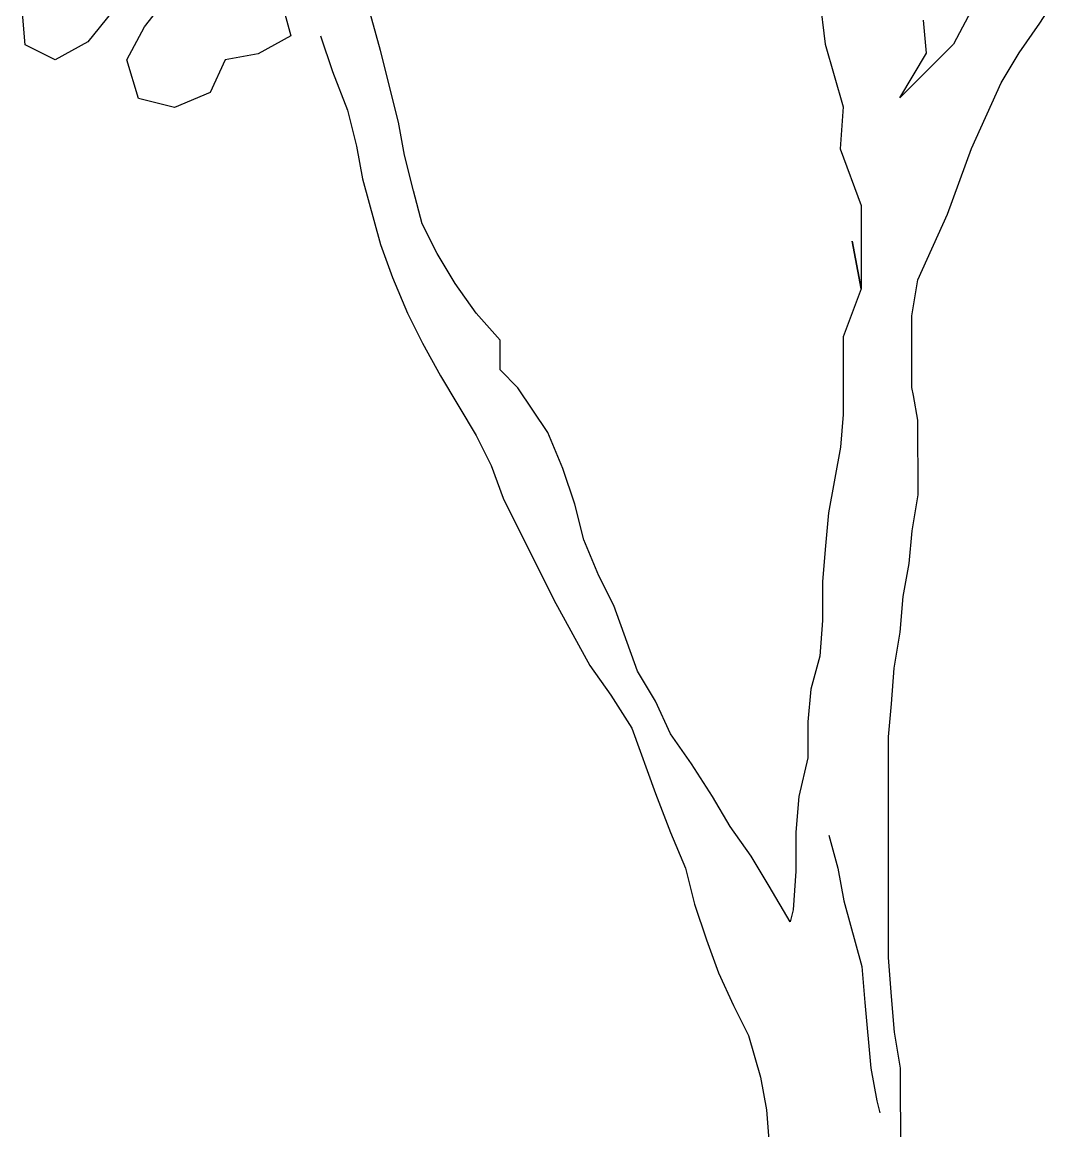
# Model space of a CAD drawing. Header units: millimetres. Extents: x 61831 to 121408, y 302 to 24841.
# Drawn here: x 98163 to 98761, y 5220 to 5858 of the extents above; entities that cross this region are included whole.
import ezdxf

# ---------------------------------------------------------------- set-up
doc = ezdxf.new("R2010")
doc.units = ezdxf.units.MM

# ---------------------------------------------------------------- blocks, each defined once
blk = doc.blocks.new('A$C299802A9')
at = {"color": 68, "true_color": 0x415700}
for p, q in [((1226.2, 2583.81), (1215.85, 2621.61)), ((1090.4, 2597.44), (1102.41, 2612.92)), ((1169.45, 2611.26), (1174.62, 2592.36)), ((1021.65, 2587.06), (1019.91, 2607.68)), ((1071.48, 2606.01), (1057.75, 2588.81)), ((1080.1, 2578.52), (1090.4, 2597.44)), ((1174.62, 2592.36), (1155.73, 2582.03)), ((1191.81, 2592.37), (1198.71, 2571.75)), ((1038.85, 2578.48), (1021.65, 2587.06)), ((1057.75, 2588.81), (1038.85, 2578.48)), ((1155.73, 2582.03), (1136.82, 2578.57)), ((1236.55, 2542.57), (1226.2, 2583.81)), ((1087, 2556.18), (1080.1, 2578.52)), ((1136.82, 2578.57), (1128.25, 2559.66)), ((1198.71, 2571.75), (1207.32, 2549.41)), ((1107.63, 2551.04), (1087, 2556.18)), ((1128.25, 2559.66), (1107.63, 2551.04)), ((1207.32, 2549.41), (1212.5, 2528.79)), ((1240, 2523.66), (1236.55, 2542.57)), ((1212.5, 2528.79), (1215.95, 2509.89)), ((1245.18, 2503.04), (1240, 2523.66)), ((1215.95, 2509.89), (1226.3, 2472.08)), ((1250.35, 2484.14), (1245.18, 2503.04)), ((1258.96, 2466.96), (1250.35, 2484.14)), ((1226.3, 2472.08), (1233.19, 2453.18)), ((1503.06, 2446.55), (1497.88, 2474.05)), ((1497.88, 2474.05), (1503.06, 2446.55)), ((1503.04, 2473.73), (1503.06, 2446.55)), ((1269.29, 2449.78), (1258.96, 2466.96)), ((1233.19, 2453.18), (1241.81, 2432.56)), ((1281.34, 2432.6), (1269.29, 2449.78)), ((1503.06, 2446.55), (1492.77, 2419.04)), ((1241.81, 2432.56), (1250.42, 2415.38)), ((1295.11, 2417.14), (1281.34, 2432.6)), ((1250.42, 2415.38), (1260.75, 2396.49)), ((1295.12, 2399.95), (1295.11, 2417.14)), ((1492.77, 2419.04), (1492.81, 2374.35)), ((1260.75, 2396.49), (1281.4, 2362.13)), ((1305.44, 2389.65), (1295.12, 2399.95)), ((1322.66, 2363.88), (1305.44, 2389.65)), ((1535.79, 2370.95), (1533.2, 2385.12)), ((1492.81, 2374.35), (1491.11, 2355.44)), ((1535.83, 2327.98), (1535.79, 2370.95)), ((1281.4, 2362.13), (1290.01, 2344.95)), ((1331.27, 2343.26), (1322.66, 2363.88)), ((1491.11, 2355.44), (1484.27, 2317.62)), ((1290.01, 2344.95), (1296.91, 2326.04)), ((1338.16, 2322.64), (1331.27, 2343.26)), ((1296.91, 2326.04), (1326.18, 2267.63)), ((1532.41, 2307.35), (1535.83, 2327.98)), ((1343.34, 2302.02), (1338.16, 2322.64)), ((1484.27, 2317.62), (1482.57, 2298.71)), ((1530.71, 2288.44), (1532.41, 2307.35)), ((1351.95, 2281.4), (1343.34, 2302.02)), ((1482.57, 2298.71), (1480.87, 2278.09)), ((1527.29, 2269.53), (1530.71, 2288.44)), ((1360.56, 2264.22), (1351.95, 2281.4)), ((1480.87, 2278.09), (1480.89, 2255.74)), ((1326.18, 2267.63), (1346.84, 2229.83)), ((1525.59, 2248.91), (1527.29, 2269.53)), ((1374.35, 2226.42), (1360.56, 2264.22)), ((1480.89, 2255.74), (1479.19, 2235.11)), ((1522.17, 2228.28), (1525.59, 2248.91)), ((1479.19, 2235.11), (1474.05, 2216.2)), ((1346.84, 2229.83), (1358.89, 2212.66)), ((1520.47, 2207.65), (1522.17, 2228.28)), ((1384.68, 2209.24), (1374.35, 2226.42)), ((1474.05, 2216.2), (1472.35, 2197.29)), ((1358.89, 2212.66), (1370.94, 2193.76)), ((1393.29, 2190.34), (1384.68, 2209.24)), ((1518.77, 2188.74), (1520.47, 2207.65)), ((1472.35, 2197.29), (1472.37, 2176.66)), ((1370.94, 2193.76), (1384.73, 2155.96)), ((1405.34, 2173.17), (1393.29, 2190.34)), ((1518.88, 2061.54), (1518.77, 2188.74)), ((1417.39, 2154.27), (1405.34, 2173.17)), ((1472.37, 2176.66), (1467.23, 2154.31)), ((1384.73, 2155.96), (1393.34, 2133.62)), ((1427.71, 2137.09), (1417.39, 2154.27)), ((1467.23, 2154.31), (1465.53, 2133.69)), ((1393.34, 2133.62), (1401.95, 2113)), ((1439.76, 2119.91), (1427.71, 2137.09)), ((1465.53, 2133.69), (1465.55, 2111.34)), ((1484.44, 2131.99), (1489.62, 2113.08)), ((1450.09, 2102.73), (1439.76, 2119.91)), ((1401.95, 2113), (1407.13, 2092.38)), ((1489.62, 2113.08), (1493.07, 2094.18)), ((1465.55, 2111.34), (1463.85, 2088.99)), ((1462.14, 2082.12), (1450.09, 2102.73)), ((1493.07, 2094.18), (1503.42, 2056.37)), ((1407.13, 2092.38), (1414.02, 2071.76)), ((1463.85, 2088.99), (1462.14, 2082.12)), ((1414.02, 2071.76), (1420.92, 2052.86)), ((1503.42, 2056.37), (1505.16, 2035.75)), ((1520.62, 2039.2), (1518.88, 2061.54)), ((1420.92, 2052.86), (1429.53, 2033.96)), ((1522.36, 2018.57), (1520.62, 2039.2)), ((1429.53, 2033.96), (1438.14, 2016.78)), ((1505.16, 2035.75), (1508.63, 1997.94)), ((1525.82, 1997.95), (1522.36, 2018.57)), ((1438.14, 2016.78), (1445.03, 1992.72)), ((1445.03, 1992.72), (1448.49, 1973.82)), ((1508.63, 1997.94), (1512.08, 1979.03)), ((1525.96, 1846.69), (1525.82, 1997.95)), ((1512.08, 1979.03), (1513.81, 1972.16)), ((1448.49, 1973.82), (1450.23, 1951.47))]:
    blk.add_line(p, q, dxfattribs=at)
at = {"color": 58, "true_color": 0x4d6600}
for p, q in [((1606.05, 2599.63), (1618.07, 2618.55)), ((1478.84, 2616.7), (1482.31, 2587.48)), ((1568.23, 2609.91), (1556.22, 2587.55)), ((1540.75, 2582.38), (1539.02, 2601.28)), ((1594.04, 2582.43), (1606.05, 2599.63)), ((1482.31, 2587.48), (1492.65, 2551.39)), ((1556.22, 2587.55), (1525.31, 2556.58)), ((1525.31, 2556.58), (1540.75, 2582.38)), ((1583.74, 2565.23), (1594.04, 2582.43)), ((1566.58, 2527.4), (1583.74, 2565.23)), ((1492.65, 2551.39), (1490.95, 2527.33)), ((1490.95, 2527.33), (1503.02, 2494.68)), ((1552.87, 2489.57), (1566.58, 2527.4)), ((1503.02, 2494.68), (1503.04, 2473.73)), ((1535.71, 2451.74), (1552.87, 2489.57)), ((1532.3, 2431.11), (1535.71, 2451.74)), ((1532.33, 2389.86), (1532.3, 2431.11)), ((1533.2, 2385.12), (1532.33, 2389.86))]:
    blk.add_line(p, q, dxfattribs=at)

msp = doc.modelspace()

# ---------------------------------------------------------------- block references
msp.add_blockref('A$C299802A9', (97142.95, 3257.83))

doc.saveas('drawing.dxf')
